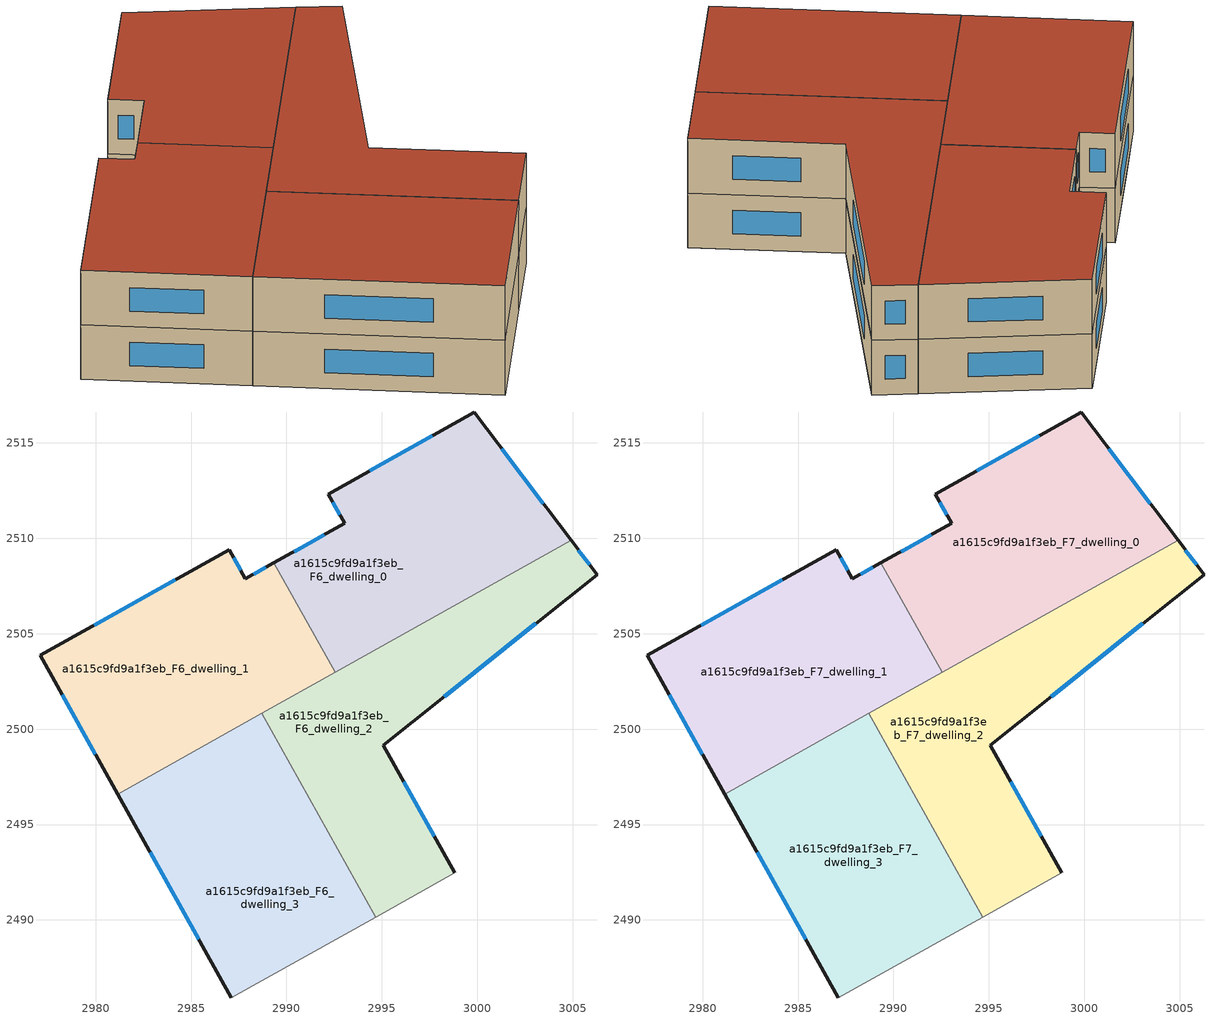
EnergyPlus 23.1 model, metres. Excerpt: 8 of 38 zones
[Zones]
a1615c9fd9a1f3eb_F6_dwelling_0
 floor to a1615c9fd9a1f3eb_F5_dwelling_0 (EU_floor_Construction): 2999.84,2516.6 3004.92,2509.9 2995.89,2504.85 2997.99,2515.57 z18
 floor to a1615c9fd9a1f3eb_F5_dwelling_1 (EU_floor_Construction): 2997.99,2515.57 2995.89,2504.85 2993.5,2503.5 2992.1,2503.78 2989.34,2508.71 2993.05,2510.79 2992.19,2512.32 z18
 floor to a1615c9fd9a1f3eb_F5_dwelling_2 (EU_floor_Construction): 2993.49,2503.5 2992.55,2502.97 2992.1,2503.78 z18
 wall outside (EU_wall_Construction): 3004.92,2509.9 2999.84,2516.6 2992.19,2512.32 2993.05,2510.79 2989.34,2508.71 z18:21
 wall to a1615c9fd9a1f3eb_F6_dwelling_1 (EU_wall_Construction): 2989.34,2508.71 2992.55,2502.97 z18:21
 wall to a1615c9fd9a1f3eb_F6_dwelling_2 (EU_wall_Construction): 2992.55,2502.97 3004.92,2509.9 z18:21
 window (EU_Window_Construction): 3003.47,2511.81 3001.29,2514.69 / 2991.99,2510.19 2990.4,2509.3 / 2992.44,2511.88 2992.8,2511.22 / 2997.65,2515.38 2994.38,2513.54 z18.86:20.14
a1615c9fd9a1f3eb_F6_dwelling_1
 floor to a1615c9fd9a1f3eb_F5_dwelling_1 (EU_floor_Construction): 2989.34,2508.71 2992.1,2503.78 2980.85,2505.98 2986.99,2509.41 2987.85,2507.88 z18
 floor to a1615c9fd9a1f3eb_F5_dwelling_3 (EU_floor_Construction): 2988.91,2504.4 2988.15,2500.51 2981.15,2496.6 2977.08,2503.87 2980.85,2505.98 z18
 floor to a1615c9fd9a1f3eb_F5_dwelling_2 (EU_floor_Construction): 2992.1,2503.78 2992.55,2502.97 2988.15,2500.51 2988.91,2504.4 z18
 wall outside (EU_wall_Construction): 2989.34,2508.71 2987.85,2507.88 2986.99,2509.41 2977.08,2503.87 2981.15,2496.6 z18:21
 wall to a1615c9fd9a1f3eb_F6_dwelling_3 (EU_wall_Construction): 2981.15,2496.6 2988.7,2500.82 z18:21
 wall to a1615c9fd9a1f3eb_F6_dwelling_2 (EU_wall_Construction): 2988.7,2500.82 2992.55,2502.97 z18:21
 window (EU_Window_Construction): 2978.24,2501.79 2979.99,2498.67 / 2984.16,2507.83 2979.91,2505.45 / 2987.61,2508.32 2987.24,2508.97 / 2988.91,2508.47 2988.27,2508.12 z18.86:20.14
a1615c9fd9a1f3eb_F6_dwelling_2
 floor to a1615c9fd9a1f3eb_F5_dwelling_2 (EU_floor_Construction): 2999.14,2502.4 2995.07,2499.15 2998.5,2493.02 2992.39,2494.22 2988.7,2500.82 2993.5,2503.5 z18
 floor to a1615c9fd9a1f3eb_F5_dwelling_4 (EU_floor_Construction): 2998.5,2493.02 2998.81,2492.46 2994.67,2490.15 2992.39,2494.22 z18
 floor to a1615c9fd9a1f3eb_F5_dwelling_1 (EU_floor_Construction): 2995.89,2504.85 2995.55,2503.1 2993.5,2503.5 z18
 floor adiabatic (EU_floor_Construction): 3004.92,2509.9 3006.28,2508.1 2999.14,2502.4 2995.55,2503.1 2995.89,2504.85 z18
 wall outside (EU_wall_Construction): 2998.81,2492.46 2995.07,2499.15 3006.28,2508.1 3004.92,2509.9 z18:21
 wall adiabatic (EU_wall_Construction): 2994.67,2490.15 2998.81,2492.46 z18:21
 wall to a1615c9fd9a1f3eb_F6_dwelling_3 (EU_wall_Construction): 2988.7,2500.82 2994.67,2490.15 z18:21
 window (EU_Window_Construction): 3005.89,2508.62 3005.31,2509.38 / 2998.27,2501.71 3003.08,2505.55 / 2997.74,2494.37 2996.14,2497.24 z18.86:20.14
a1615c9fd9a1f3eb_F6_dwelling_3
 floor to a1615c9fd9a1f3eb_F5_dwelling_3 (EU_floor_Construction): 2988.15,2500.51 2987.12,2495.25 2981.26,2496.39 2981.15,2496.6 z18
 floor to a1615c9fd9a1f3eb_F5_dwelling_4 (EU_floor_Construction): 2992.39,2494.22 2994.67,2490.15 2987.11,2485.93 2981.26,2496.39 z18
 floor to a1615c9fd9a1f3eb_F5_dwelling_2 (EU_floor_Construction): 2988.7,2500.82 2992.39,2494.22 2987.12,2495.25 2988.15,2500.51 z18
 wall outside (EU_wall_Construction): 2981.15,2496.6 2987.11,2485.93 z18:21
 wall adiabatic (EU_wall_Construction): 2987.11,2485.93 2994.67,2490.15 z18:21
 window (EU_Window_Construction): 2982.85,2493.55 2985.41,2488.97 z18.86:20.14
a1615c9fd9a1f3eb_F7_dwelling_0
 floor to a1615c9fd9a1f3eb_F6_dwelling_0 (EU_floor_Construction): 2999.84,2516.6 3004.92,2509.9 2992.55,2502.97 2989.34,2508.71 2993.05,2510.79 2992.19,2512.32 z21
 wall outside (EU_wall_Construction): 3004.92,2509.9 2999.84,2516.6 2992.19,2512.32 2993.05,2510.79 2989.34,2508.71 z21:24
 wall to a1615c9fd9a1f3eb_F7_dwelling_1 (EU_wall_Construction): 2989.34,2508.71 2992.55,2502.97 z21:24
 wall to a1615c9fd9a1f3eb_F7_dwelling_2 (EU_wall_Construction): 2992.55,2502.97 3004.92,2509.9 z21:24
 window (EU_Window_Construction): 3003.47,2511.81 3001.29,2514.69 / 2991.99,2510.19 2990.4,2509.3 / 2992.44,2511.88 2992.8,2511.22 / 2997.65,2515.38 2994.38,2513.54 z21.86:23.14
 roof outside (EU_roof_Construction): 3004.92,2509.9 2999.84,2516.6 2992.19,2512.32 2993.05,2510.79 2989.34,2508.71 2992.55,2502.97 z24
a1615c9fd9a1f3eb_F7_dwelling_1
 floor to a1615c9fd9a1f3eb_F6_dwelling_1 (EU_floor_Construction): 2989.34,2508.71 2992.55,2502.97 2981.15,2496.6 2977.08,2503.87 2986.99,2509.41 2987.85,2507.88 z21
 wall outside (EU_wall_Construction): 2989.34,2508.71 2987.85,2507.88 2986.99,2509.41 2977.08,2503.87 2981.15,2496.6 z21:24
 wall to a1615c9fd9a1f3eb_F7_dwelling_3 (EU_wall_Construction): 2981.15,2496.6 2988.7,2500.82 z21:24
 wall to a1615c9fd9a1f3eb_F7_dwelling_2 (EU_wall_Construction): 2988.7,2500.82 2992.55,2502.97 z21:24
 window (EU_Window_Construction): 2978.24,2501.79 2979.99,2498.67 / 2984.16,2507.83 2979.91,2505.45 / 2987.61,2508.32 2987.24,2508.97 / 2988.91,2508.47 2988.27,2508.12 z21.86:23.14
 roof outside (EU_roof_Construction): 2992.55,2502.97 2989.34,2508.71 2987.85,2507.88 2986.99,2509.41 2977.08,2503.87 2981.15,2496.6 z24
a1615c9fd9a1f3eb_F7_dwelling_2
 floor to a1615c9fd9a1f3eb_F6_dwelling_2 (EU_floor_Construction): 3004.92,2509.9 3006.28,2508.1 2995.07,2499.15 2998.81,2492.46 2994.67,2490.15 2988.7,2500.82 z21
 wall outside (EU_wall_Construction): 2998.81,2492.46 2995.07,2499.15 3006.28,2508.1 3004.92,2509.9 z21:24
 wall adiabatic (EU_wall_Construction): 2994.67,2490.15 2998.81,2492.46 z21:24
 wall to a1615c9fd9a1f3eb_F7_dwelling_3 (EU_wall_Construction): 2988.7,2500.82 2994.67,2490.15 z21:24
 window (EU_Window_Construction): 3005.89,2508.62 3005.31,2509.38 / 2998.27,2501.71 3003.08,2505.55 / 2997.74,2494.37 2996.14,2497.24 z21.86:23.14
 roof outside (EU_roof_Construction): 2998.81,2492.46 2995.07,2499.15 3006.28,2508.1 3004.92,2509.9 2988.7,2500.82 2994.67,2490.15 z24
a1615c9fd9a1f3eb_F7_dwelling_3
 floor to a1615c9fd9a1f3eb_F6_dwelling_3 (EU_floor_Construction): 2988.7,2500.82 2994.67,2490.15 2987.11,2485.93 2981.15,2496.6 z21
 wall outside (EU_wall_Construction): 2981.15,2496.6 2987.11,2485.93 z21:24
 wall adiabatic (EU_wall_Construction): 2987.11,2485.93 2994.67,2490.15 z21:24
 window (EU_Window_Construction): 2982.85,2493.55 2985.41,2488.97 z21.86:23.14
 roof outside (EU_roof_Construction): 2994.67,2490.15 2988.7,2500.82 2981.15,2496.6 2987.11,2485.93 z24
[Building]
EU S2 Campaign: North Axis=0; Terrain=City; Solar Distribution=FullExterior
[Site:Location]
Helsinki-Vantaa.AP: Latitude=60.317; Longitude=24.963; Time Zone=2; Elevation=54.6
[SizingPeriod:WeatherFileDays]
AnnualSizingPeriod: Begin Month=1; Begin Day of Month=1; End Month=12; End Day of Month=31; Day of Week for Start Day=Monday; Use Weather File Daylight Saving Period=No; Use Weather File Rain and Snow Indicators=No
[MATERIAL]
EU_InternalMass_Material: Roughness=MediumRough; Thickness=0.1; Conductivity=1; Density=1800; Specific Heat=900; Thermal Absorptance=0.9; Solar Absorptance=0.7; Visible Absorptance=0.7
[MATERIAL:NOMASS] Roughness=MediumRough; Thermal Absorptance=0.9; Solar Absorptance=0.7; Visible Absorptance=0.7
Name | Thermal Resistance
EU_wall_NoMass | 5.91765
EU_roof_NoMass | 11.1778
EU_floor_NoMass | 6.2875
[WINDOWMATERIAL:SIMPLEGLAZINGSYSTEM]
EU_Window_SimpleGlazing: UFactor=0.994035; Solar Heat Gain Coefficient=0.7; Visible Transmittance=0.7
[CONSTRUCTION]
EU_wall_Construction: EU_wall_NoMass
EU_roof_Construction: EU_roof_NoMass
EU_floor_Construction: EU_floor_NoMass
EU_Window_Construction: EU_Window_SimpleGlazing
EU_InternalMass_Construction: EU_InternalMass_Material
[ZONE] Type=1; Multiplier=1; Ceiling Height=autocalculate; Floor Area=autocalculate; Part of Total Floor Area=Yes
Name | Volume
a1615c9fd9a1f3eb_F6_dwelling_0; a1615c9fd9a1f3eb_F7_dwelling_0 | 317.426
a1615c9fd9a1f3eb_F6_dwelling_1; a1615c9fd9a1f3eb_F7_dwelling_1 | 317.431
a1615c9fd9a1f3eb_F6_dwelling_2; a1615c9fd9a1f3eb_F7_dwelling_2 | 317.415
a1615c9fd9a1f3eb_F6_dwelling_3; a1615c9fd9a1f3eb_F7_dwelling_3 | 317.42
[INTERNALMASS] Construction=EU_InternalMass_Construction
Name | Zone or ZoneList | Surface Area
a1615c9fd9a1f3eb_F6_dwelling_0_EU_InternalMass | a1615c9fd9a1f3eb_F6_dwelling_0 | 105.809
a1615c9fd9a1f3eb_F6_dwelling_1_EU_InternalMass | a1615c9fd9a1f3eb_F6_dwelling_1 | 105.81
a1615c9fd9a1f3eb_F6_dwelling_2_EU_InternalMass | a1615c9fd9a1f3eb_F6_dwelling_2 | 105.805
a1615c9fd9a1f3eb_F6_dwelling_3_EU_InternalMass | a1615c9fd9a1f3eb_F6_dwelling_3 | 105.807
a1615c9fd9a1f3eb_F7_dwelling_0_EU_InternalMass | a1615c9fd9a1f3eb_F7_dwelling_0 | 105.809
a1615c9fd9a1f3eb_F7_dwelling_1_EU_InternalMass | a1615c9fd9a1f3eb_F7_dwelling_1 | 105.81
a1615c9fd9a1f3eb_F7_dwelling_2_EU_InternalMass | a1615c9fd9a1f3eb_F7_dwelling_2 | 105.805
a1615c9fd9a1f3eb_F7_dwelling_3_EU_InternalMass | a1615c9fd9a1f3eb_F7_dwelling_3 | 105.807
[OTHEREQUIPMENT] Fuel Type=Electricity; Design Level Calculation Method=Watts/Area; Power per Zone Floor Area=1; Fraction Latent=0; Fraction Radiant=0; Fraction Lost=0; Carbon Dioxide Generation Rate=0; EndUse Subcategory=EU_Step8_InternalGains
Name | Zone or ZoneList or Space or SpaceList | Schedule
EU_Step8_InternalGain_a1615c9fd9a1f3eb_F6_dwelling_0_f000 | a1615c9fd9a1f3eb_F6_dwelling_0 | EU_Step8_GainSchedule_a1615c9fd9a1f3eb_F6_dwelling_0_f000
EU_Step8_InternalGain_a1615c9fd9a1f3eb_F6_dwelling_1_f000 | a1615c9fd9a1f3eb_F6_dwelling_1 | EU_Step8_GainSchedule_a1615c9fd9a1f3eb_F6_dwelling_1_f000
EU_Step8_InternalGain_a1615c9fd9a1f3eb_F6_dwelling_2_f000 | a1615c9fd9a1f3eb_F6_dwelling_2 | EU_Step8_GainSchedule_a1615c9fd9a1f3eb_F6_dwelling_2_f000
EU_Step8_InternalGain_a1615c9fd9a1f3eb_F6_dwelling_3_f000 | a1615c9fd9a1f3eb_F6_dwelling_3 | EU_Step8_GainSchedule_a1615c9fd9a1f3eb_F6_dwelling_3_f000
EU_Step8_InternalGain_a1615c9fd9a1f3eb_F7_dwelling_0_f000 | a1615c9fd9a1f3eb_F7_dwelling_0 | EU_Step8_GainSchedule_a1615c9fd9a1f3eb_F7_dwelling_0_f000
EU_Step8_InternalGain_a1615c9fd9a1f3eb_F7_dwelling_1_f000 | a1615c9fd9a1f3eb_F7_dwelling_1 | EU_Step8_GainSchedule_a1615c9fd9a1f3eb_F7_dwelling_1_f000
EU_Step8_InternalGain_a1615c9fd9a1f3eb_F7_dwelling_2_f000 | a1615c9fd9a1f3eb_F7_dwelling_2 | EU_Step8_GainSchedule_a1615c9fd9a1f3eb_F7_dwelling_2_f000
EU_Step8_InternalGain_a1615c9fd9a1f3eb_F7_dwelling_3_f000 | a1615c9fd9a1f3eb_F7_dwelling_3 | EU_Step8_GainSchedule_a1615c9fd9a1f3eb_F7_dwelling_3_f000
[ZONEVENTILATION:DESIGNFLOWRATE] Schedule=EU_AlwaysOn; Design Flow Rate Calculation Method=AirChanges/Hour; Air Changes per Hour=0.596421; Ventilation Type=Natural; Fan Pressure Rise=0; Fan Total Efficiency=1; Constant Term Coefficient=1; Temperature Term Coefficient=0; Velocity Term Coefficient=0; Velocity Squared Term Coefficient=0; Minimum Indoor Temperature=-100; Maximum Indoor Temperature=100; Delta Temperature=-100; Minimum Outdoor Temperature=-100; Maximum Outdoor Temperature=100; Maximum Wind Speed=40
Name | Zone or ZoneList or Space or SpaceList
EU_ConstantAir_a1615c9fd9a1f3eb_F6_dwelling_0 | a1615c9fd9a1f3eb_F6_dwelling_0
EU_ConstantAir_a1615c9fd9a1f3eb_F6_dwelling_1 | a1615c9fd9a1f3eb_F6_dwelling_1
EU_ConstantAir_a1615c9fd9a1f3eb_F6_dwelling_2 | a1615c9fd9a1f3eb_F6_dwelling_2
EU_ConstantAir_a1615c9fd9a1f3eb_F6_dwelling_3 | a1615c9fd9a1f3eb_F6_dwelling_3
EU_ConstantAir_a1615c9fd9a1f3eb_F7_dwelling_0 | a1615c9fd9a1f3eb_F7_dwelling_0
EU_ConstantAir_a1615c9fd9a1f3eb_F7_dwelling_1 | a1615c9fd9a1f3eb_F7_dwelling_1
EU_ConstantAir_a1615c9fd9a1f3eb_F7_dwelling_2 | a1615c9fd9a1f3eb_F7_dwelling_2
EU_ConstantAir_a1615c9fd9a1f3eb_F7_dwelling_3 | a1615c9fd9a1f3eb_F7_dwelling_3
[HVACTEMPLATE:THERMOSTAT] Constant Heating Setpoint=20; Constant Cooling Setpoint=50
EU_HeatOnly_a1615c9fd9a1f3eb_F0_dwelling_0; EU_HeatOnly_a1615c9fd9a1f3eb_F0_dwelling_1; EU_HeatOnly_a1615c9fd9a1f3eb_F0_dwelling_2; EU_HeatOnly_a1615c9fd9a1f3eb_F0_dwelling_3; EU_HeatOnly_a1615c9fd9a1f3eb_F0_dwelling_4; EU_HeatOnly_a1615c9fd9a1f3eb_F1_dwelling_0; EU_HeatOnly_a1615c9fd9a1f3eb_F1_dwelling_1; EU_HeatOnly_a1615c9fd9a1f3eb_F1_dwelling_2; EU_HeatOnly_a1615c9fd9a1f3eb_F1_dwelling_3; EU_HeatOnly_a1615c9fd9a1f3eb_F1_dwelling_4; EU_HeatOnly_a1615c9fd9a1f3eb_F2_dwelling_0; EU_HeatOnly_a1615c9fd9a1f3eb_F2_dwelling_1; EU_HeatOnly_a1615c9fd9a1f3eb_F2_dwelling_2; EU_HeatOnly_a1615c9fd9a1f3eb_F2_dwelling_3; EU_HeatOnly_a1615c9fd9a1f3eb_F2_dwelling_4; EU_HeatOnly_a1615c9fd9a1f3eb_F3_dwelling_0; EU_HeatOnly_a1615c9fd9a1f3eb_F3_dwelling_1; EU_HeatOnly_a1615c9fd9a1f3eb_F3_dwelling_2; EU_HeatOnly_a1615c9fd9a1f3eb_F3_dwelling_3; EU_HeatOnly_a1615c9fd9a1f3eb_F3_dwelling_4; EU_HeatOnly_a1615c9fd9a1f3eb_F4_dwelling_0; EU_HeatOnly_a1615c9fd9a1f3eb_F4_dwelling_1; EU_HeatOnly_a1615c9fd9a1f3eb_F4_dwelling_2; EU_HeatOnly_a1615c9fd9a1f3eb_F4_dwelling_3; EU_HeatOnly_a1615c9fd9a1f3eb_F4_dwelling_4; EU_HeatOnly_a1615c9fd9a1f3eb_F5_dwelling_0; EU_HeatOnly_a1615c9fd9a1f3eb_F5_dwelling_1; EU_HeatOnly_a1615c9fd9a1f3eb_F5_dwelling_2; EU_HeatOnly_a1615c9fd9a1f3eb_F5_dwelling_3; EU_HeatOnly_a1615c9fd9a1f3eb_F5_dwelling_4; EU_HeatOnly_a1615c9fd9a1f3eb_F6_dwelling_0; EU_HeatOnly_a1615c9fd9a1f3eb_F6_dwelling_1; EU_HeatOnly_a1615c9fd9a1f3eb_F6_dwelling_2; EU_HeatOnly_a1615c9fd9a1f3eb_F6_dwelling_3; EU_HeatOnly_a1615c9fd9a1f3eb_F7_dwelling_0; EU_HeatOnly_a1615c9fd9a1f3eb_F7_dwelling_1; EU_HeatOnly_a1615c9fd9a1f3eb_F7_dwelling_2; EU_HeatOnly_a1615c9fd9a1f3eb_F7_dwelling_3
[HVACTEMPLATE:ZONE:IDEALLOADSAIRSYSTEM] System Availability Schedule=EU_AlwaysOn; Maximum Heating Supply Air Temperature=50; Minimum Cooling Supply Air Temperature=13; Maximum Heating Supply Air Humidity Ratio=0.0156; Minimum Cooling Supply Air Humidity Ratio=0.0077; Heating Limit=NoLimit; Cooling Limit=NoLimit; Heating Availability Schedule=EU_AlwaysOn; Cooling Availability Schedule=EU_CoolingOff; Dehumidification Control Type=ConstantSensibleHeatRatio; Cooling Sensible Heat Ratio=0.7; Dehumidification Setpoint=60; Humidification Control Type=None; Humidification Setpoint=30; Outdoor Air Method=None; Outdoor Air Flow Rate per Person=0.00944; Outdoor Air Flow Rate per Zone Floor Area=0; Outdoor Air Flow Rate per Zone=0; Demand Controlled Ventilation Type=None; Outdoor Air Economizer Type=NoEconomizer; Heat Recovery Type=None; Sensible Heat Recovery Effectiveness=0.7; Latent Heat Recovery Effectiveness=0.65
Name | Template Thermostat
a1615c9fd9a1f3eb_F6_dwelling_0 | EU_HeatOnly_a1615c9fd9a1f3eb_F6_dwelling_0
a1615c9fd9a1f3eb_F6_dwelling_1 | EU_HeatOnly_a1615c9fd9a1f3eb_F6_dwelling_1
a1615c9fd9a1f3eb_F6_dwelling_2 | EU_HeatOnly_a1615c9fd9a1f3eb_F6_dwelling_2
a1615c9fd9a1f3eb_F6_dwelling_3 | EU_HeatOnly_a1615c9fd9a1f3eb_F6_dwelling_3
a1615c9fd9a1f3eb_F7_dwelling_0 | EU_HeatOnly_a1615c9fd9a1f3eb_F7_dwelling_0
a1615c9fd9a1f3eb_F7_dwelling_1 | EU_HeatOnly_a1615c9fd9a1f3eb_F7_dwelling_1
a1615c9fd9a1f3eb_F7_dwelling_2 | EU_HeatOnly_a1615c9fd9a1f3eb_F7_dwelling_2
a1615c9fd9a1f3eb_F7_dwelling_3 | EU_HeatOnly_a1615c9fd9a1f3eb_F7_dwelling_3
[SIZING:ZONE] Zone Cooling Design Supply Air Temperature Input Method=SupplyAirTemperature; Zone Cooling Design Supply Air Temperature=13; Zone Heating Design Supply Air Temperature Input Method=SupplyAirTemperature; Zone Heating Design Supply Air Temperature=50; Zone Cooling Design Supply Air Humidity Ratio=0.008; Zone Heating Design Supply Air Humidity Ratio=0.008; Cooling Design Air Flow Method=DesignDay; Cooling Design Air Flow Rate=0; Cooling Minimum Air Flow per Zone Floor Area=0.000762; Cooling Minimum Air Flow=0; Cooling Minimum Air Flow Fraction=0.2; Heating Design Air Flow Method=DesignDay; Heating Design Air Flow Rate=0; Heating Maximum Air Flow per Zone Floor Area=0.002032; Heating Maximum Air Flow=0.141576; Heating Maximum Air Flow Fraction=0.3; Account for Dedicated Outdoor Air System=No; Dedicated Outdoor Air System Control Strategy=NeutralSupplyAir; Dedicated Outdoor Air Low Setpoint Temperature for Design=autosize; Dedicated Outdoor Air High Setpoint Temperature for Design=autosize; Zone Load Sizing Method=Sensible Load Only No Latent Load; Zone Latent Cooling Design Supply Air Humidity Ratio Input Method=HumidityRatioDifference; Zone Cooling Design Supply Air Humidity Ratio Difference=0.005; Zone Latent Heating Design Supply Air Humidity Ratio Input Method=HumidityRatioDifference; Zone Humidification Design Supply Air Humidity Ratio Difference=0.005
a1615c9fd9a1f3eb_F6_dwelling_0; a1615c9fd9a1f3eb_F6_dwelling_1; a1615c9fd9a1f3eb_F6_dwelling_2; a1615c9fd9a1f3eb_F6_dwelling_3; a1615c9fd9a1f3eb_F7_dwelling_0; a1615c9fd9a1f3eb_F7_dwelling_1; a1615c9fd9a1f3eb_F7_dwelling_2; a1615c9fd9a1f3eb_F7_dwelling_3
[SCHEDULE:CONSTANT]
Name | Hourly Value
EU_AlwaysOn | 1
EU_CoolingOff | 0
[SCHEDULE:FILE] Column Number=1; Rows to Skip at Top=0; Number of Hours of Data=8760; Column Separator=Comma; Interpolate to Timestep=No; Minutes per Item=60; Adjust Schedule for Daylight Savings=Yes
Name | File
EU_Step8_GainSchedule_a1615c9fd9a1f3eb_F6_dwelling_0_f000 | ../../schedules/a1615c9fd9a1f3eb/a1615c9fd9a1f3eb_F6_dwelling_0_f000_gain.csv
EU_Step8_GainSchedule_a1615c9fd9a1f3eb_F6_dwelling_1_f000 | ../../schedules/a1615c9fd9a1f3eb/a1615c9fd9a1f3eb_F6_dwelling_1_f000_gain.csv
EU_Step8_GainSchedule_a1615c9fd9a1f3eb_F6_dwelling_2_f000 | ../../schedules/a1615c9fd9a1f3eb/a1615c9fd9a1f3eb_F6_dwelling_2_f000_gain.csv
EU_Step8_GainSchedule_a1615c9fd9a1f3eb_F6_dwelling_3_f000 | ../../schedules/a1615c9fd9a1f3eb/a1615c9fd9a1f3eb_F6_dwelling_3_f000_gain.csv
EU_Step8_GainSchedule_a1615c9fd9a1f3eb_F7_dwelling_0_f000 | ../../schedules/a1615c9fd9a1f3eb/a1615c9fd9a1f3eb_F7_dwelling_0_f000_gain.csv
EU_Step8_GainSchedule_a1615c9fd9a1f3eb_F7_dwelling_1_f000 | ../../schedules/a1615c9fd9a1f3eb/a1615c9fd9a1f3eb_F7_dwelling_1_f000_gain.csv
EU_Step8_GainSchedule_a1615c9fd9a1f3eb_F7_dwelling_2_f000 | ../../schedules/a1615c9fd9a1f3eb/a1615c9fd9a1f3eb_F7_dwelling_2_f000_gain.csv
EU_Step8_GainSchedule_a1615c9fd9a1f3eb_F7_dwelling_3_f000 | ../../schedules/a1615c9fd9a1f3eb/a1615c9fd9a1f3eb_F7_dwelling_3_f000_gain.csv
